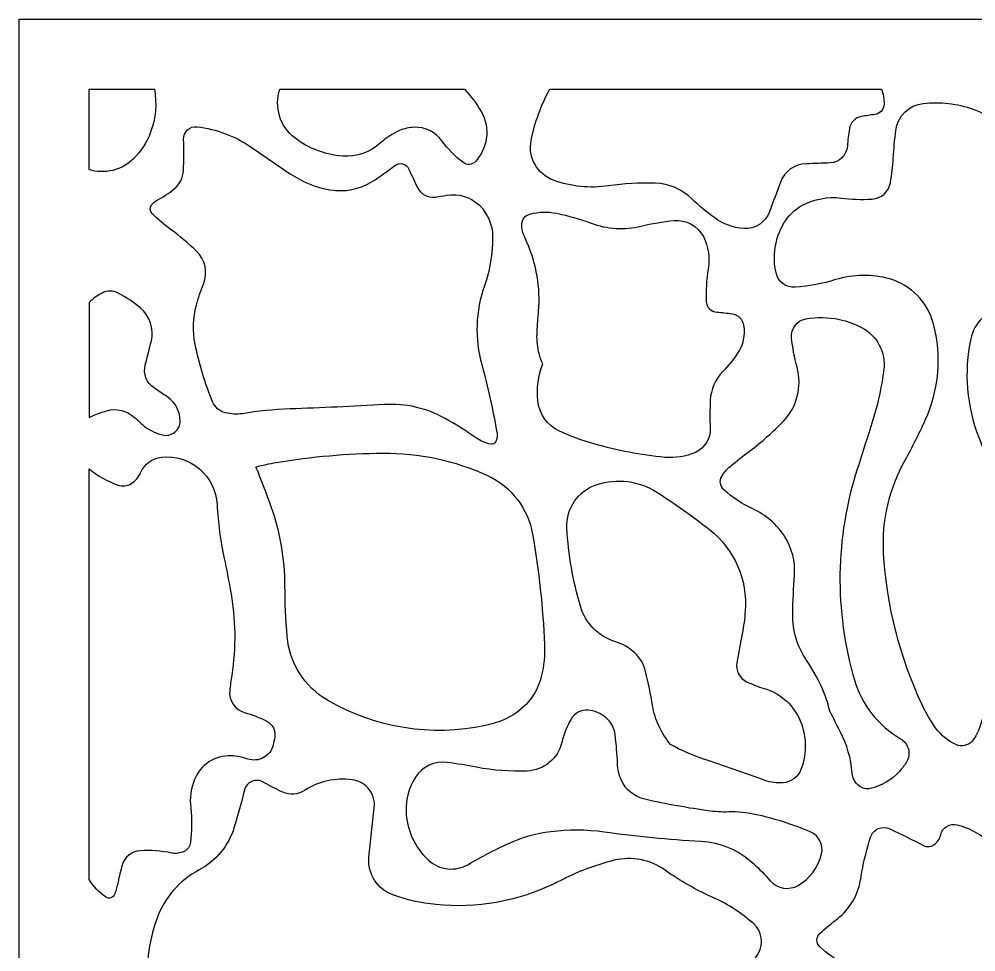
# Model space of a CAD drawing. Header units: centimetres. Extents: x -13.3 to -1.5, y -3.6 to 2.5.
# Drawn here: x -13.328 to -10.194, y -0.581 to 2.475 of the extents above; entities that cross this region are included whole.
import ezdxf

# ---------------------------------------------------------------- set-up
doc = ezdxf.new("R2010")
doc.units = ezdxf.units.CM
doc.header["$MEASUREMENT"] = 0
doc.layers.add('layer 1', color=7, linetype='Continuous')

msp = doc.modelspace()

# ---------------------------------------------------------------- linework, layer by layer
at = {"layer": 'layer 1', "color": 250, "lineweight": 30}
for points, knots in [([(-1.49953, -3.63616), (-1.49953, -3.63616), (-1.49953, 2.47513), (-1.49953, 2.47513), (-1.49953, 2.47513), (-1.49953, 2.47513), (-13.32779, 2.47513), (-13.32779, 2.47513), (-13.32779, 2.47513), (-13.32779, 2.47513), (-13.32779, -3.63616), (-13.32779, -3.63616), (-13.32779, -3.63616), (-13.32779, -3.63616), (-1.49953, -3.63616), (-1.49953, -3.63616)], [0, 0, 0, 0, 0.2, 0.2, 0.2, 0.2, 0.4, 0.4, 0.4, 0.4, 0.6, 0.6, 0.6, 0.6, 1, 1, 1, 1]), ([(-13.09865, 1.98229), (-13.0475, 1.96608), (-12.99162, 1.97962), (-12.95361, 2.01751), (-12.95361, 2.01751), (-12.92888, 2.04215), (-12.90966, 2.07173), (-12.89719, 2.10433), (-12.89719, 2.10433), (-12.88032, 2.14957), (-12.87606, 2.19852), (-12.88486, 2.24599), (-12.88486, 2.24599), (-12.88486, 2.24599), (-13.09865, 2.24599), (-13.09865, 2.24599), (-13.09865, 2.24599), (-13.09865, 2.24599), (-13.09865, 1.98229), (-13.09865, 1.98229)], [0, 0, 0, 0, 0.1666667, 0.1666667, 0.1666667, 0.1666667, 0.3333333, 0.3333333, 0.3333333, 0.3333333, 0.5, 0.5, 0.5, 0.5, 0.6666667, 0.6666667, 0.6666667, 0.6666667, 1, 1, 1, 1]), ([(-12.47323, 2.24599), (-12.4931, 2.18769), (-12.47361, 2.12327), (-12.42468, 2.08584), (-12.42468, 2.08584), (-12.37943, 2.05121), (-12.32506, 2.03058), (-12.26823, 2.02648), (-12.26823, 2.02648), (-12.22253, 2.02319), (-12.17751, 2.03875), (-12.14364, 2.0696), (-12.14364, 2.0696), (-12.12536, 2.08622), (-12.10454, 2.09982), (-12.08197, 2.10987), (-12.08197, 2.10987), (-12.06667, 2.11667), (-12.05018, 2.12046), (-12.03344, 2.121), (-12.03344, 2.121), (-11.99793, 2.12216), (-11.96412, 2.10567), (-11.94316, 2.07698), (-11.94316, 2.07698), (-11.92331, 2.0498), (-11.89969, 2.0256), (-11.87301, 2.00509), (-11.87301, 2.00509), (-11.86082, 1.99573), (-11.8435, 1.99728), (-11.83319, 2.00868), (-11.83319, 2.00868), (-11.81425, 2.02961), (-11.8018, 2.05557), (-11.79734, 2.08344), (-11.79734, 2.08344), (-11.79241, 2.11432), (-11.79847, 2.14593), (-11.81446, 2.1728), (-11.81446, 2.1728), (-11.83, 2.19893), (-11.84811, 2.22345), (-11.8685, 2.24599), (-11.8685, 2.24599), (-11.8685, 2.24599), (-12.47323, 2.24599), (-12.47323, 2.24599)], [0, 0, 0, 0, 0.0769231, 0.0769231, 0.0769231, 0.0769231, 0.1538462, 0.1538462, 0.1538462, 0.1538462, 0.2307692, 0.2307692, 0.2307692, 0.2307692, 0.3076923, 0.3076923, 0.3076923, 0.3076923, 0.3846154, 0.3846154, 0.3846154, 0.3846154, 0.4615385, 0.4615385, 0.4615385, 0.4615385, 0.5384615, 0.5384615, 0.5384615, 0.5384615, 0.6153846, 0.6153846, 0.6153846, 0.6153846, 0.6923077, 0.6923077, 0.6923077, 0.6923077, 0.7692308, 0.7692308, 0.7692308, 0.7692308, 0.8461538, 0.8461538, 0.8461538, 0.8461538, 1, 1, 1, 1]), ([(-11.58918, 2.24599), (-11.61831, 2.19325), (-11.63899, 2.1363), (-11.65049, 2.07716), (-11.65049, 2.07716), (-11.66128, 2.02157), (-11.63008, 1.96646), (-11.57683, 1.94721), (-11.57683, 1.94721), (-11.51949, 1.92645), (-11.45792, 1.92016), (-11.39756, 1.92891), (-11.39756, 1.92891), (-11.34669, 1.93628), (-11.29527, 1.93917), (-11.24389, 1.93755), (-11.24389, 1.93755), (-11.19893, 1.93615), (-11.15609, 1.91793), (-11.12386, 1.88654), (-11.12386, 1.88654), (-11.10052, 1.86381), (-11.07554, 1.84282), (-11.04912, 1.82376), (-11.04912, 1.82376), (-11.02129, 1.80369), (-10.98844, 1.79179), (-10.95422, 1.78939), (-10.95422, 1.78939), (-10.91691, 1.7868), (-10.88238, 1.80909), (-10.86946, 1.84419), (-10.86946, 1.84419), (-10.85751, 1.87662), (-10.84551, 1.90903), (-10.83345, 1.94143), (-10.83345, 1.94143), (-10.82035, 1.97666), (-10.78703, 2.00035), (-10.74946, 2.00119), (-10.74946, 2.00119), (-10.72324, 2.00177), (-10.69704, 2.00274), (-10.67085, 2.00412), (-10.67085, 2.00412), (-10.64093, 2.0057), (-10.61684, 2.02919), (-10.61458, 2.05907), (-10.61458, 2.05907), (-10.61314, 2.07801), (-10.61096, 2.09689), (-10.60807, 2.11566), (-10.60807, 2.11566), (-10.60487, 2.13638), (-10.58869, 2.15272), (-10.568, 2.15615), (-10.568, 2.15615), (-10.55337, 2.15856), (-10.53872, 2.16082), (-10.52403, 2.16291), (-10.52403, 2.16291), (-10.50739, 2.16528), (-10.49487, 2.17927), (-10.49439, 2.19609), (-10.49439, 2.19609), (-10.4939, 2.21312), (-10.49678, 2.23008), (-10.50286, 2.24599), (-10.50286, 2.24599), (-10.50286, 2.24599), (-11.58918, 2.24599), (-11.58918, 2.24599)], [0, 0, 0, 0, 0.0526316, 0.0526316, 0.0526316, 0.0526316, 0.1052632, 0.1052632, 0.1052632, 0.1052632, 0.1578947, 0.1578947, 0.1578947, 0.1578947, 0.2105263, 0.2105263, 0.2105263, 0.2105263, 0.2631579, 0.2631579, 0.2631579, 0.2631579, 0.3157895, 0.3157895, 0.3157895, 0.3157895, 0.3684211, 0.3684211, 0.3684211, 0.3684211, 0.4210526, 0.4210526, 0.4210526, 0.4210526, 0.4736842, 0.4736842, 0.4736842, 0.4736842, 0.5263158, 0.5263158, 0.5263158, 0.5263158, 0.5789474, 0.5789474, 0.5789474, 0.5789474, 0.6315789, 0.6315789, 0.6315789, 0.6315789, 0.6842105, 0.6842105, 0.6842105, 0.6842105, 0.7368421, 0.7368421, 0.7368421, 0.7368421, 0.7894737, 0.7894737, 0.7894737, 0.7894737, 0.8421053, 0.8421053, 0.8421053, 0.8421053, 0.8947368, 0.8947368, 0.8947368, 0.8947368, 1, 1, 1, 1]), ([(-10.32372, 0.15041), (-10.30655, 0.12812), (-10.28428, 0.11027), (-10.25878, 0.09837), (-10.25878, 0.09837), (-10.24066, 0.08992), (-10.21915, 0.09458), (-10.20618, 0.10981), (-10.20618, 0.10981), (-10.19369, 0.12445), (-10.18447, 0.14157), (-10.17909, 0.16006), (-10.17909, 0.16006), (-10.15461, 0.24419), (-10.13057, 0.32845), (-10.10697, 0.41285), (-10.10697, 0.41285), (-10.08963, 0.47486), (-10.07562, 0.53774), (-10.06501, 0.60125), (-10.06501, 0.60125), (-10.0485, 0.70008), (-10.06025, 0.80151), (-10.09892, 0.89394), (-10.09892, 0.89394), (-10.12815, 0.96382), (-10.15653, 1.03404), (-10.18406, 1.1046), (-10.18406, 1.1046), (-10.22412, 1.20727), (-10.23326, 1.31947), (-10.2104, 1.42728), (-10.2104, 1.42728), (-10.19917, 1.48028), (-10.15758, 1.52163), (-10.10452, 1.53262), (-10.10452, 1.53262), (-10.07321, 1.5391), (-10.04165, 1.54428), (-10.00991, 1.54813), (-10.00991, 1.54813), (-9.97668, 1.55216), (-9.94407, 1.56022), (-9.91279, 1.57214), (-9.91279, 1.57214), (-9.88088, 1.58431), (-9.84596, 1.58624), (-9.81291, 1.57769), (-9.81291, 1.57769), (-9.79651, 1.57345), (-9.77974, 1.57081), (-9.76284, 1.56982), (-9.76284, 1.56982), (-9.74442, 1.56875), (-9.72718, 1.57886), (-9.71914, 1.59547), (-9.71914, 1.59547), (-9.70718, 1.62016), (-9.69908, 1.64652), (-9.69511, 1.67365), (-9.69511, 1.67365), (-9.6874, 1.72658), (-9.69161, 1.78055), (-9.70743, 1.83164), (-9.70743, 1.83164), (-9.72087, 1.87495), (-9.76373, 1.90207), (-9.80862, 1.89557), (-9.80862, 1.89557), (-9.83325, 1.89201), (-9.85789, 1.88849), (-9.88253, 1.885), (-9.88253, 1.885), (-9.91809, 1.88), (-9.95411, 1.87916), (-9.98985, 1.88253), (-9.98985, 1.88253), (-10.0217, 1.88551), (-10.04751, 1.90972), (-10.05259, 1.9413), (-10.05259, 1.9413), (-10.05682, 1.96763), (-10.0593, 1.99422), (-10.06003, 2.02087), (-10.06003, 2.02087), (-10.06127, 2.06599), (-10.08298, 2.10807), (-10.11906, 2.13519), (-10.11906, 2.13519), (-10.14449, 2.15431), (-10.17268, 2.16945), (-10.20267, 2.18008), (-10.20267, 2.18008), (-10.25493, 2.19865), (-10.31068, 2.2052), (-10.36582, 2.19927), (-10.36582, 2.19927), (-10.41277, 2.1942), (-10.45005, 2.15756), (-10.45583, 2.11069), (-10.45583, 2.11069), (-10.45959, 2.08042), (-10.46233, 2.05004), (-10.46408, 2.01959), (-10.46408, 2.01959), (-10.46562, 1.99267), (-10.46875, 1.96585), (-10.47343, 1.9393), (-10.47343, 1.9393), (-10.47866, 1.90957), (-10.50369, 1.88733), (-10.53382, 1.88556), (-10.53382, 1.88556), (-10.56771, 1.88359), (-10.60172, 1.88471), (-10.6354, 1.88889), (-10.6354, 1.88889), (-10.67895, 1.8943), (-10.72307, 1.88604), (-10.76171, 1.86524), (-10.76171, 1.86524), (-10.78748, 1.85138), (-10.80885, 1.83061), (-10.82345, 1.80525), (-10.82345, 1.80525), (-10.85163, 1.7563), (-10.86044, 1.6986), (-10.84814, 1.64347), (-10.84814, 1.64347), (-10.84164, 1.61443), (-10.81491, 1.5945), (-10.78523, 1.59664), (-10.78523, 1.59664), (-10.74031, 1.59984), (-10.69594, 1.60825), (-10.65297, 1.62171), (-10.65297, 1.62171), (-10.59539, 1.63974), (-10.53376, 1.64048), (-10.47576, 1.62387), (-10.47576, 1.62387), (-10.40546, 1.60374), (-10.35095, 1.54797), (-10.33237, 1.47725), (-10.33237, 1.47725), (-10.30474, 1.37199), (-10.31429, 1.26035), (-10.35937, 1.1613), (-10.35937, 1.1613), (-10.37968, 1.11668), (-10.40182, 1.0729), (-10.42572, 1.03008), (-10.42572, 1.03008), (-10.47743, 0.93742), (-10.50172, 0.83201), (-10.49573, 0.72606), (-10.49573, 0.72606), (-10.48594, 0.55297), (-10.44278, 0.38348), (-10.36856, 0.22681), (-10.36856, 0.22681), (-10.35589, 0.20007), (-10.34089, 0.1745), (-10.32372, 0.15041)], [0, 0, 0, 0, 0.0238095, 0.0238095, 0.0238095, 0.0238095, 0.047619, 0.047619, 0.047619, 0.047619, 0.0714286, 0.0714286, 0.0714286, 0.0714286, 0.0952381, 0.0952381, 0.0952381, 0.0952381, 0.1190476, 0.1190476, 0.1190476, 0.1190476, 0.1428571, 0.1428571, 0.1428571, 0.1428571, 0.1666667, 0.1666667, 0.1666667, 0.1666667, 0.1904762, 0.1904762, 0.1904762, 0.1904762, 0.2142857, 0.2142857, 0.2142857, 0.2142857, 0.2380952, 0.2380952, 0.2380952, 0.2380952, 0.2619048, 0.2619048, 0.2619048, 0.2619048, 0.2857143, 0.2857143, 0.2857143, 0.2857143, 0.3095238, 0.3095238, 0.3095238, 0.3095238, 0.3333333, 0.3333333, 0.3333333, 0.3333333, 0.3571429, 0.3571429, 0.3571429, 0.3571429, 0.3809524, 0.3809524, 0.3809524, 0.3809524, 0.4047619, 0.4047619, 0.4047619, 0.4047619, 0.4285714, 0.4285714, 0.4285714, 0.4285714, 0.452381, 0.452381, 0.452381, 0.452381, 0.4761905, 0.4761905, 0.4761905, 0.4761905, 0.5, 0.5, 0.5, 0.5, 0.5238095, 0.5238095, 0.5238095, 0.5238095, 0.547619, 0.547619, 0.547619, 0.547619, 0.5714286, 0.5714286, 0.5714286, 0.5714286, 0.5952381, 0.5952381, 0.5952381, 0.5952381, 0.6190476, 0.6190476, 0.6190476, 0.6190476, 0.6428571, 0.6428571, 0.6428571, 0.6428571, 0.6666667, 0.6666667, 0.6666667, 0.6666667, 0.6904762, 0.6904762, 0.6904762, 0.6904762, 0.7142857, 0.7142857, 0.7142857, 0.7142857, 0.7380952, 0.7380952, 0.7380952, 0.7380952, 0.7619048, 0.7619048, 0.7619048, 0.7619048, 0.7857143, 0.7857143, 0.7857143, 0.7857143, 0.8095238, 0.8095238, 0.8095238, 0.8095238, 0.8333333, 0.8333333, 0.8333333, 0.8333333, 0.8571429, 0.8571429, 0.8571429, 0.8571429, 0.8809524, 0.8809524, 0.8809524, 0.8809524, 0.9047619, 0.9047619, 0.9047619, 0.9047619, 0.9285714, 0.9285714, 0.9285714, 0.9285714, 0.952381, 0.952381, 0.952381, 0.952381, 1, 1, 1, 1]), ([(-12.59687, 1.18253), (-12.54538, 1.19108), (-12.49338, 1.19626), (-12.44121, 1.19804), (-12.44121, 1.19804), (-12.33765, 1.20158), (-12.23414, 1.20641), (-12.1307, 1.2125), (-12.1307, 1.2125), (-12.06229, 1.21654), (-11.9941, 1.20102), (-11.93416, 1.16779), (-11.93416, 1.16779), (-11.89824, 1.14792), (-11.8634, 1.12614), (-11.82981, 1.10255), (-11.82981, 1.10255), (-11.81577, 1.09268), (-11.79978, 1.08595), (-11.78292, 1.08278), (-11.78292, 1.08278), (-11.77606, 1.0815), (-11.7692, 1.08494), (-11.76613, 1.0912), (-11.76613, 1.0912), (-11.76204, 1.09957), (-11.76068, 1.109), (-11.76224, 1.11819), (-11.76224, 1.11819), (-11.77513, 1.19402), (-11.79183, 1.26915), (-11.81228, 1.3433), (-11.81228, 1.3433), (-11.83571, 1.42825), (-11.83266, 1.51837), (-11.80357, 1.60155), (-11.80357, 1.60155), (-11.78548, 1.65327), (-11.77638, 1.70769), (-11.77663, 1.76249), (-11.77663, 1.76249), (-11.77681, 1.80116), (-11.79247, 1.83813), (-11.82015, 1.86516), (-11.82015, 1.86516), (-11.8483, 1.89265), (-11.88792, 1.90492), (-11.92668, 1.89813), (-11.92668, 1.89813), (-11.93942, 1.8959), (-11.95221, 1.89394), (-11.96504, 1.89225), (-11.96504, 1.89225), (-11.98918, 1.88906), (-12.01265, 1.90178), (-12.02319, 1.92373), (-12.02319, 1.92373), (-12.03273, 1.9436), (-12.04198, 1.9636), (-12.05096, 1.98373), (-12.05096, 1.98373), (-12.05481, 1.99235), (-12.06244, 1.99868), (-12.07162, 2.00088), (-12.07162, 2.00088), (-12.08079, 2.00308), (-12.09041, 2.00093), (-12.09775, 1.995), (-12.09775, 1.995), (-12.1211, 1.97616), (-12.1456, 1.9588), (-12.1711, 1.94299), (-12.1711, 1.94299), (-12.21235, 1.9174), (-12.26159, 1.90785), (-12.30941, 1.91615), (-12.30941, 1.91615), (-12.35619, 1.92428), (-12.40074, 1.94221), (-12.44012, 1.96873), (-12.44012, 1.96873), (-12.48274, 1.99744), (-12.52519, 2.02638), (-12.56748, 2.05557), (-12.56748, 2.05557), (-12.62037, 2.09207), (-12.68137, 2.11502), (-12.7452, 2.12242), (-12.7452, 2.12242), (-12.75666, 2.12374), (-12.76811, 2.11996), (-12.77654, 2.11209), (-12.77654, 2.11209), (-12.78496, 2.10422), (-12.78951, 2.09312), (-12.78897, 2.0816), (-12.78897, 2.0816), (-12.78739, 2.04731), (-12.78764, 2.01294), (-12.78971, 1.97868), (-12.78971, 1.97868), (-12.7911, 1.9555), (-12.80201, 1.9339), (-12.81983, 1.91901), (-12.81983, 1.91901), (-12.83699, 1.90468), (-12.85571, 1.89233), (-12.87564, 1.88221), (-12.87564, 1.88221), (-12.88297, 1.87848), (-12.8893, 1.87305), (-12.8941, 1.86638), (-12.8941, 1.86638), (-12.90039, 1.85761), (-12.8994, 1.84559), (-12.89174, 1.838), (-12.89174, 1.838), (-12.87296, 1.81933), (-12.85281, 1.80209), (-12.83145, 1.78643), (-12.83145, 1.78643), (-12.8017, 1.76463), (-12.77346, 1.74084), (-12.74691, 1.71523), (-12.74691, 1.71523), (-12.71792, 1.68727), (-12.70885, 1.64445), (-12.72397, 1.60711), (-12.72397, 1.60711), (-12.73304, 1.58473), (-12.74076, 1.56183), (-12.74708, 1.53852), (-12.74708, 1.53852), (-12.75847, 1.49673), (-12.7599, 1.45286), (-12.75126, 1.41041), (-12.75126, 1.41041), (-12.73813, 1.34591), (-12.71903, 1.28277), (-12.69422, 1.2218), (-12.69422, 1.2218), (-12.68684, 1.20368), (-12.67126, 1.19018), (-12.65228, 1.18548), (-12.65228, 1.18548), (-12.63416, 1.18099), (-12.61536, 1.17999), (-12.59687, 1.18253)], [0, 0, 0, 0, 0.0263158, 0.0263158, 0.0263158, 0.0263158, 0.0526316, 0.0526316, 0.0526316, 0.0526316, 0.0789474, 0.0789474, 0.0789474, 0.0789474, 0.1052632, 0.1052632, 0.1052632, 0.1052632, 0.1315789, 0.1315789, 0.1315789, 0.1315789, 0.1578947, 0.1578947, 0.1578947, 0.1578947, 0.1842105, 0.1842105, 0.1842105, 0.1842105, 0.2105263, 0.2105263, 0.2105263, 0.2105263, 0.2368421, 0.2368421, 0.2368421, 0.2368421, 0.2631579, 0.2631579, 0.2631579, 0.2631579, 0.2894737, 0.2894737, 0.2894737, 0.2894737, 0.3157895, 0.3157895, 0.3157895, 0.3157895, 0.3421053, 0.3421053, 0.3421053, 0.3421053, 0.3684211, 0.3684211, 0.3684211, 0.3684211, 0.3947368, 0.3947368, 0.3947368, 0.3947368, 0.4210526, 0.4210526, 0.4210526, 0.4210526, 0.4473684, 0.4473684, 0.4473684, 0.4473684, 0.4736842, 0.4736842, 0.4736842, 0.4736842, 0.5, 0.5, 0.5, 0.5, 0.5263158, 0.5263158, 0.5263158, 0.5263158, 0.5526316, 0.5526316, 0.5526316, 0.5526316, 0.5789474, 0.5789474, 0.5789474, 0.5789474, 0.6052632, 0.6052632, 0.6052632, 0.6052632, 0.6315789, 0.6315789, 0.6315789, 0.6315789, 0.6578947, 0.6578947, 0.6578947, 0.6578947, 0.6842105, 0.6842105, 0.6842105, 0.6842105, 0.7105263, 0.7105263, 0.7105263, 0.7105263, 0.7368421, 0.7368421, 0.7368421, 0.7368421, 0.7631579, 0.7631579, 0.7631579, 0.7631579, 0.7894737, 0.7894737, 0.7894737, 0.7894737, 0.8157895, 0.8157895, 0.8157895, 0.8157895, 0.8421053, 0.8421053, 0.8421053, 0.8421053, 0.8684211, 0.8684211, 0.8684211, 0.8684211, 0.8947368, 0.8947368, 0.8947368, 0.8947368, 0.9210526, 0.9210526, 0.9210526, 0.9210526, 0.9473684, 0.9473684, 0.9473684, 0.9473684, 1, 1, 1, 1]), ([(-11.61179, 1.34549), (-11.62729, 1.30727), (-11.63312, 1.26584), (-11.62876, 1.22483), (-11.62876, 1.22483), (-11.62416, 1.18163), (-11.59729, 1.14401), (-11.55789, 1.1257), (-11.55789, 1.1257), (-11.52126, 1.10866), (-11.48334, 1.09455), (-11.44449, 1.08347), (-11.44449, 1.08347), (-11.36855, 1.06182), (-11.29082, 1.04712), (-11.21222, 1.03958), (-11.21222, 1.03958), (-11.17812, 1.0363), (-11.14378, 1.04192), (-11.11251, 1.05589), (-11.11251, 1.05589), (-11.08172, 1.06966), (-11.06243, 1.10078), (-11.06385, 1.13448), (-11.06385, 1.13448), (-11.06513, 1.16528), (-11.06504, 1.19613), (-11.06357, 1.22692), (-11.06357, 1.22692), (-11.06191, 1.26161), (-11.04761, 1.29451), (-11.0234, 1.31939), (-11.0234, 1.31939), (-11.00508, 1.33822), (-10.98853, 1.35867), (-10.97395, 1.38053), (-10.97395, 1.38053), (-10.95598, 1.40746), (-10.94894, 1.4402), (-10.95427, 1.47214), (-10.95427, 1.47214), (-10.95752, 1.49153), (-10.97272, 1.50668), (-10.99213, 1.50983), (-10.99213, 1.50983), (-11.00849, 1.51249), (-11.02499, 1.51419), (-11.04155, 1.51493), (-11.04155, 1.51493), (-11.06055, 1.51577), (-11.07581, 1.53096), (-11.07678, 1.54997), (-11.07678, 1.54997), (-11.07857, 1.58571), (-11.0764, 1.62156), (-11.0703, 1.65683), (-11.0703, 1.65683), (-11.06406, 1.69292), (-11.06969, 1.73005), (-11.08636, 1.76267), (-11.08636, 1.76267), (-11.10456, 1.79827), (-11.14259, 1.81915), (-11.18239, 1.81534), (-11.18239, 1.81534), (-11.21878, 1.81186), (-11.25486, 1.80579), (-11.29039, 1.79716), (-11.29039, 1.79716), (-11.34472, 1.78397), (-11.40179, 1.78731), (-11.45422, 1.80675), (-11.45422, 1.80675), (-11.491, 1.82039), (-11.52877, 1.83121), (-11.5672, 1.83911), (-11.5672, 1.83911), (-11.59628, 1.84509), (-11.62634, 1.84414), (-11.65498, 1.83635), (-11.65498, 1.83635), (-11.67005, 1.83224), (-11.68061, 1.81871), (-11.6809, 1.80309), (-11.6809, 1.80309), (-11.68113, 1.79077), (-11.67881, 1.77853), (-11.67406, 1.76716), (-11.67406, 1.76716), (-11.67082, 1.75938), (-11.6675, 1.75164), (-11.66409, 1.74393), (-11.66409, 1.74393), (-11.63273, 1.67299), (-11.61968, 1.59528), (-11.62613, 1.51799), (-11.62613, 1.51799), (-11.62797, 1.49592), (-11.62955, 1.47382), (-11.63089, 1.45171), (-11.63089, 1.45171), (-11.63223, 1.42949), (-11.63057, 1.4072), (-11.62596, 1.38543), (-11.62596, 1.38543), (-11.6228, 1.37161), (-11.61805, 1.35821), (-11.61179, 1.34549)], [0, 0, 0, 0, 0.0357143, 0.0357143, 0.0357143, 0.0357143, 0.0714286, 0.0714286, 0.0714286, 0.0714286, 0.1071429, 0.1071429, 0.1071429, 0.1071429, 0.1428571, 0.1428571, 0.1428571, 0.1428571, 0.1785714, 0.1785714, 0.1785714, 0.1785714, 0.2142857, 0.2142857, 0.2142857, 0.2142857, 0.25, 0.25, 0.25, 0.25, 0.2857143, 0.2857143, 0.2857143, 0.2857143, 0.3214286, 0.3214286, 0.3214286, 0.3214286, 0.3571429, 0.3571429, 0.3571429, 0.3571429, 0.3928571, 0.3928571, 0.3928571, 0.3928571, 0.4285714, 0.4285714, 0.4285714, 0.4285714, 0.4642857, 0.4642857, 0.4642857, 0.4642857, 0.5, 0.5, 0.5, 0.5, 0.5357143, 0.5357143, 0.5357143, 0.5357143, 0.5714286, 0.5714286, 0.5714286, 0.5714286, 0.6071429, 0.6071429, 0.6071429, 0.6071429, 0.6428571, 0.6428571, 0.6428571, 0.6428571, 0.6785714, 0.6785714, 0.6785714, 0.6785714, 0.7142857, 0.7142857, 0.7142857, 0.7142857, 0.75, 0.75, 0.75, 0.75, 0.7857143, 0.7857143, 0.7857143, 0.7857143, 0.8214286, 0.8214286, 0.8214286, 0.8214286, 0.8571429, 0.8571429, 0.8571429, 0.8571429, 0.8928571, 0.8928571, 0.8928571, 0.8928571, 0.9285714, 0.9285714, 0.9285714, 0.9285714, 1, 1, 1, 1]), ([(-13.09865, 1.16996), (-13.09865, 1.16996), (-13.09865, 1.54635), (-13.09865, 1.54635), (-13.09865, 1.54635), (-13.08631, 1.55906), (-13.07198, 1.56968), (-13.05622, 1.57778), (-13.05622, 1.57778), (-13.03964, 1.58632), (-13.01993, 1.58622), (-13.00341, 1.57754), (-13.00341, 1.57754), (-12.97745, 1.5639), (-12.95302, 1.5475), (-12.93055, 1.52863), (-12.93055, 1.52863), (-12.89927, 1.50239), (-12.88541, 1.46073), (-12.8947, 1.42097), (-12.8947, 1.42097), (-12.90083, 1.39472), (-12.90742, 1.36858), (-12.91446, 1.34256), (-12.91446, 1.34256), (-12.92223, 1.31381), (-12.91073, 1.28334), (-12.88587, 1.26693), (-12.88587, 1.26693), (-12.87083, 1.257), (-12.85589, 1.24692), (-12.84106, 1.23668), (-12.84106, 1.23668), (-12.81541, 1.21898), (-12.80012, 1.18976), (-12.80018, 1.15859), (-12.80018, 1.15859), (-12.8002, 1.14417), (-12.80682, 1.13055), (-12.81816, 1.12163), (-12.81816, 1.12163), (-12.82949, 1.11271), (-12.84438, 1.1095), (-12.8584, 1.11287), (-12.8584, 1.11287), (-12.88273, 1.11876), (-12.90529, 1.13045), (-12.92412, 1.14694), (-12.92412, 1.14694), (-12.93292, 1.15466), (-12.94161, 1.1625), (-12.95018, 1.17048), (-12.95018, 1.17048), (-12.97441, 1.19301), (-13.00859, 1.20131), (-13.04045, 1.19236), (-13.04045, 1.19236), (-13.06051, 1.18673), (-13.07999, 1.17923), (-13.09865, 1.16996)], [0, 0, 0, 0, 0.0625, 0.0625, 0.0625, 0.0625, 0.125, 0.125, 0.125, 0.125, 0.1875, 0.1875, 0.1875, 0.1875, 0.25, 0.25, 0.25, 0.25, 0.3125, 0.3125, 0.3125, 0.3125, 0.375, 0.375, 0.375, 0.375, 0.4375, 0.4375, 0.4375, 0.4375, 0.5, 0.5, 0.5, 0.5, 0.5625, 0.5625, 0.5625, 0.5625, 0.625, 0.625, 0.625, 0.625, 0.6875, 0.6875, 0.6875, 0.6875, 0.75, 0.75, 0.75, 0.75, 0.8125, 0.8125, 0.8125, 0.8125, 0.875, 0.875, 0.875, 0.875, 1, 1, 1, 1]), ([(-10.67195, 0.20812), (-10.66086, 0.18585), (-10.64953, 0.1637), (-10.63798, 0.14167), (-10.63798, 0.14167), (-10.61572, 0.09921), (-10.60238, 0.05263), (-10.59879, 0.00482), (-10.59879, 0.00482), (-10.59751, -0.01216), (-10.58887, -0.02772), (-10.57512, -0.03778), (-10.57512, -0.03778), (-10.56489, -0.04528), (-10.55193, -0.04802), (-10.53954, -0.04528), (-10.53954, -0.04528), (-10.50276, -0.03713), (-10.46944, -0.01771), (-10.44425, 0.0103), (-10.44425, 0.0103), (-10.43575, 0.01975), (-10.42808, 0.02991), (-10.42132, 0.04068), (-10.42132, 0.04068), (-10.41337, 0.05336), (-10.41091, 0.06872), (-10.4145, 0.08325), (-10.4145, 0.08325), (-10.41809, 0.09778), (-10.42736, 0.11019), (-10.44031, 0.1177), (-10.44031, 0.1177), (-10.51356, 0.16028), (-10.56771, 0.22941), (-10.59153, 0.31072), (-10.59153, 0.31072), (-10.65768, 0.53651), (-10.65435, 0.77711), (-10.58205, 1.00101), (-10.58205, 1.00101), (-10.56356, 1.05825), (-10.54554, 1.11566), (-10.528, 1.1732), (-10.528, 1.1732), (-10.51275, 1.22319), (-10.50181, 1.27439), (-10.4953, 1.32625), (-10.4953, 1.32625), (-10.48818, 1.38311), (-10.51704, 1.43838), (-10.56783, 1.46493), (-10.56783, 1.46493), (-10.59077, 1.47694), (-10.61522, 1.48581), (-10.64052, 1.49131), (-10.64052, 1.49131), (-10.67689, 1.49918), (-10.71445, 1.49973), (-10.75104, 1.49291), (-10.75104, 1.49291), (-10.77997, 1.4875), (-10.80002, 1.461), (-10.79729, 1.43169), (-10.79729, 1.43169), (-10.79424, 1.39881), (-10.78829, 1.36628), (-10.77951, 1.33445), (-10.77951, 1.33445), (-10.76227, 1.272), (-10.77919, 1.20504), (-10.82396, 1.15822), (-10.82396, 1.15822), (-10.85782, 1.12283), (-10.89453, 1.09027), (-10.93369, 1.06087), (-10.93369, 1.06087), (-10.95563, 1.04443), (-10.97715, 1.02747), (-10.99826, 1.00998), (-10.99826, 1.00998), (-11.00939, 1.00076), (-11.0188, 0.98966), (-11.02607, 0.97717), (-11.02607, 0.97717), (-11.03415, 0.96325), (-11.0316, 0.94562), (-11.01988, 0.93459), (-11.01988, 0.93459), (-10.99186, 0.9082), (-10.95967, 0.88664), (-10.92461, 0.87076), (-10.92461, 0.87076), (-10.88128, 0.85115), (-10.84465, 0.81922), (-10.81929, 0.77899), (-10.81929, 0.77899), (-10.79587, 0.74184), (-10.78486, 0.69819), (-10.78784, 0.65437), (-10.78784, 0.65437), (-10.79076, 0.61162), (-10.79264, 0.56882), (-10.79349, 0.52598), (-10.79349, 0.52598), (-10.79454, 0.4723), (-10.77886, 0.41965), (-10.74858, 0.37533), (-10.74858, 0.37533), (-10.72538, 0.34136), (-10.70584, 0.30503), (-10.69029, 0.26695), (-10.69029, 0.26695), (-10.68281, 0.24793), (-10.67676, 0.22837), (-10.67218, 0.20845), (-10.67218, 0.20845), (-10.67218, 0.20845), (-10.67195, 0.20812), (-10.67195, 0.20812)], [0, 0, 0, 0, 0.0322581, 0.0322581, 0.0322581, 0.0322581, 0.0645161, 0.0645161, 0.0645161, 0.0645161, 0.0967742, 0.0967742, 0.0967742, 0.0967742, 0.1290323, 0.1290323, 0.1290323, 0.1290323, 0.1612903, 0.1612903, 0.1612903, 0.1612903, 0.1935484, 0.1935484, 0.1935484, 0.1935484, 0.2258065, 0.2258065, 0.2258065, 0.2258065, 0.2580645, 0.2580645, 0.2580645, 0.2580645, 0.2903226, 0.2903226, 0.2903226, 0.2903226, 0.3225806, 0.3225806, 0.3225806, 0.3225806, 0.3548387, 0.3548387, 0.3548387, 0.3548387, 0.3870968, 0.3870968, 0.3870968, 0.3870968, 0.4193548, 0.4193548, 0.4193548, 0.4193548, 0.4516129, 0.4516129, 0.4516129, 0.4516129, 0.483871, 0.483871, 0.483871, 0.483871, 0.516129, 0.516129, 0.516129, 0.516129, 0.5483871, 0.5483871, 0.5483871, 0.5483871, 0.5806452, 0.5806452, 0.5806452, 0.5806452, 0.6129032, 0.6129032, 0.6129032, 0.6129032, 0.6451613, 0.6451613, 0.6451613, 0.6451613, 0.6774194, 0.6774194, 0.6774194, 0.6774194, 0.7096774, 0.7096774, 0.7096774, 0.7096774, 0.7419355, 0.7419355, 0.7419355, 0.7419355, 0.7741935, 0.7741935, 0.7741935, 0.7741935, 0.8064516, 0.8064516, 0.8064516, 0.8064516, 0.8387097, 0.8387097, 0.8387097, 0.8387097, 0.8709677, 0.8709677, 0.8709677, 0.8709677, 0.9032258, 0.9032258, 0.9032258, 0.9032258, 0.9354839, 0.9354839, 0.9354839, 0.9354839, 1, 1, 1, 1]), ([(-13.09865, -0.34386), (-13.08453, -0.36601), (-13.06634, -0.38527), (-13.04503, -0.40064), (-13.04503, -0.40064), (-13.03987, -0.40434), (-13.03326, -0.40538), (-13.02722, -0.40342), (-13.02722, -0.40342), (-13.02118, -0.40147), (-13.01644, -0.3968), (-13.01444, -0.39078), (-13.01444, -0.39078), (-13.01018, -0.37803), (-13.00664, -0.36504), (-13.00384, -0.35188), (-13.00384, -0.35188), (-12.99986, -0.33319), (-12.99529, -0.31462), (-12.99013, -0.29622), (-12.99013, -0.29622), (-12.98273, -0.26984), (-12.9594, -0.25103), (-12.93205, -0.24936), (-12.93205, -0.24936), (-12.89716, -0.24724), (-12.86214, -0.24969), (-12.82788, -0.25664), (-12.82788, -0.25664), (-12.81412, -0.25943), (-12.79983, -0.2576), (-12.78722, -0.2514), (-12.78722, -0.2514), (-12.77592, -0.24583), (-12.76818, -0.23498), (-12.76659, -0.22248), (-12.76659, -0.22248), (-12.76178, -0.18475), (-12.76151, -0.14658), (-12.76579, -0.10878), (-12.76579, -0.10878), (-12.76927, -0.07806), (-12.76533, -0.04693), (-12.7543, -0.01803), (-12.7543, -0.01803), (-12.73524, 0.03194), (-12.68627, 0.0641), (-12.63283, 0.06184), (-12.63283, 0.06184), (-12.61438, 0.06078), (-12.59615, 0.05722), (-12.57865, 0.05128), (-12.57865, 0.05128), (-12.56158, 0.04551), (-12.54286, 0.04717), (-12.52707, 0.05589), (-12.52707, 0.05589), (-12.51129, 0.0646), (-12.49992, 0.07946), (-12.49571, 0.09699), (-12.49571, 0.09699), (-12.49366, 0.10549), (-12.49191, 0.11406), (-12.49048, 0.12269), (-12.49048, 0.12269), (-12.48691, 0.14403), (-12.49747, 0.16521), (-12.51665, 0.1752), (-12.51665, 0.1752), (-12.53972, 0.18722), (-12.56401, 0.19674), (-12.5891, 0.20358), (-12.5891, 0.20358), (-12.62084, 0.21223), (-12.64159, 0.24273), (-12.63805, 0.27544), (-12.63805, 0.27544), (-12.63623, 0.29212), (-12.63404, 0.30874), (-12.63147, 0.32532), (-12.63147, 0.32532), (-12.61724, 0.41702), (-12.61843, 0.51043), (-12.635, 0.60174), (-12.635, 0.60174), (-12.64147, 0.63744), (-12.64852, 0.67303), (-12.65613, 0.70851), (-12.65613, 0.70851), (-12.66861, 0.76662), (-12.67639, 0.82565), (-12.67938, 0.88501), (-12.67938, 0.88501), (-12.6817, 0.9302), (-12.70251, 0.97245), (-12.73693, 1.00184), (-12.73693, 1.00184), (-12.77134, 1.03123), (-12.8161, 1.04518), (-12.8611, 1.04039), (-12.8611, 1.04039), (-12.8916, 1.03716), (-12.91788, 1.01756), (-12.92967, 0.98924), (-12.92967, 0.98924), (-12.93585, 0.97438), (-12.94657, 0.96183), (-12.96028, 0.95339), (-12.96028, 0.95339), (-12.97361, 0.94519), (-12.98997, 0.9435), (-13.0047, 0.9488), (-13.0047, 0.9488), (-13.03874, 0.96104), (-13.0705, 0.97891), (-13.09865, 1.00163), (-13.09865, 1.00163), (-13.09865, 1.00163), (-13.09865, -0.34386), (-13.09865, -0.34386)], [0, 0, 0, 0, 0.0322581, 0.0322581, 0.0322581, 0.0322581, 0.0645161, 0.0645161, 0.0645161, 0.0645161, 0.0967742, 0.0967742, 0.0967742, 0.0967742, 0.1290323, 0.1290323, 0.1290323, 0.1290323, 0.1612903, 0.1612903, 0.1612903, 0.1612903, 0.1935484, 0.1935484, 0.1935484, 0.1935484, 0.2258065, 0.2258065, 0.2258065, 0.2258065, 0.2580645, 0.2580645, 0.2580645, 0.2580645, 0.2903226, 0.2903226, 0.2903226, 0.2903226, 0.3225806, 0.3225806, 0.3225806, 0.3225806, 0.3548387, 0.3548387, 0.3548387, 0.3548387, 0.3870968, 0.3870968, 0.3870968, 0.3870968, 0.4193548, 0.4193548, 0.4193548, 0.4193548, 0.4516129, 0.4516129, 0.4516129, 0.4516129, 0.483871, 0.483871, 0.483871, 0.483871, 0.516129, 0.516129, 0.516129, 0.516129, 0.5483871, 0.5483871, 0.5483871, 0.5483871, 0.5806452, 0.5806452, 0.5806452, 0.5806452, 0.6129032, 0.6129032, 0.6129032, 0.6129032, 0.6451613, 0.6451613, 0.6451613, 0.6451613, 0.6774194, 0.6774194, 0.6774194, 0.6774194, 0.7096774, 0.7096774, 0.7096774, 0.7096774, 0.7419355, 0.7419355, 0.7419355, 0.7419355, 0.7741935, 0.7741935, 0.7741935, 0.7741935, 0.8064516, 0.8064516, 0.8064516, 0.8064516, 0.8387097, 0.8387097, 0.8387097, 0.8387097, 0.8709677, 0.8709677, 0.8709677, 0.8709677, 0.9032258, 0.9032258, 0.9032258, 0.9032258, 0.9354839, 0.9354839, 0.9354839, 0.9354839, 1, 1, 1, 1]), ([(-12.55183, 1.00789), (-12.53422, 0.96494), (-12.51761, 0.92158), (-12.50203, 0.87786), (-12.50203, 0.87786), (-12.47235, 0.79457), (-12.45708, 0.70681), (-12.45687, 0.61839), (-12.45687, 0.61839), (-12.45674, 0.5631), (-12.45433, 0.50784), (-12.44967, 0.45274), (-12.44967, 0.45274), (-12.44227, 0.36573), (-12.39307, 0.28781), (-12.31766, 0.2438), (-12.31766, 0.2438), (-12.16155, 0.15268), (-11.97719, 0.12309), (-11.80043, 0.16086), (-11.80043, 0.16086), (-11.77663, 0.16594), (-11.75347, 0.17366), (-11.73138, 0.18387), (-11.73138, 0.18387), (-11.67442, 0.21022), (-11.63242, 0.26085), (-11.61711, 0.32172), (-11.61711, 0.32172), (-11.60852, 0.35581), (-11.60497, 0.39097), (-11.60655, 0.42609), (-11.60655, 0.42609), (-11.61201, 0.54734), (-11.6251, 0.66811), (-11.64575, 0.7877), (-11.64575, 0.7877), (-11.66033, 0.872), (-11.71531, 0.94372), (-11.79298, 0.97959), (-11.79298, 0.97959), (-11.90043, 1.02922), (-12.0175, 1.05443), (-12.13585, 1.05338), (-12.13585, 1.05338), (-12.25294, 1.05234), (-12.36975, 1.04214), (-12.48524, 1.02283), (-12.48524, 1.02283), (-12.5077, 1.01908), (-12.52992, 1.01409), (-12.55183, 1.00789)], [0, 0, 0, 0, 0.0714286, 0.0714286, 0.0714286, 0.0714286, 0.1428571, 0.1428571, 0.1428571, 0.1428571, 0.2142857, 0.2142857, 0.2142857, 0.2142857, 0.2857143, 0.2857143, 0.2857143, 0.2857143, 0.3571429, 0.3571429, 0.3571429, 0.3571429, 0.4285714, 0.4285714, 0.4285714, 0.4285714, 0.5, 0.5, 0.5, 0.5, 0.5714286, 0.5714286, 0.5714286, 0.5714286, 0.6428571, 0.6428571, 0.6428571, 0.6428571, 0.7142857, 0.7142857, 0.7142857, 0.7142857, 0.7857143, 0.7857143, 0.7857143, 0.7857143, 0.8571429, 0.8571429, 0.8571429, 0.8571429, 1, 1, 1, 1]), ([(-11.19385, 0.09879), (-11.15941, 0.07969), (-11.1233, 0.06376), (-11.08597, 0.05121), (-11.08597, 0.05121), (-11.01887, 0.02864), (-10.952, 0.00537), (-10.88539, -0.01863), (-10.88539, -0.01863), (-10.86613, -0.02557), (-10.84561, -0.0283), (-10.8252, -0.02666), (-10.8252, -0.02666), (-10.79887, -0.02453), (-10.7761, -0.00751), (-10.76663, 0.01715), (-10.76663, 0.01715), (-10.74544, 0.07229), (-10.74801, 0.13369), (-10.77375, 0.18685), (-10.77375, 0.18685), (-10.79631, 0.23341), (-10.83752, 0.2682), (-10.88722, 0.28257), (-10.88722, 0.28257), (-10.90691, 0.28827), (-10.92607, 0.29564), (-10.9445, 0.3046), (-10.9445, 0.3046), (-10.96775, 0.31588), (-10.98077, 0.34118), (-10.97647, 0.36666), (-10.97647, 0.36666), (-10.9711, 0.39845), (-10.96531, 0.43016), (-10.95911, 0.4618), (-10.95911, 0.4618), (-10.95437, 0.48614), (-10.95102, 0.51074), (-10.9491, 0.53548), (-10.9491, 0.53548), (-10.94107, 0.63884), (-10.9851, 0.73933), (-11.06661, 0.8034), (-11.06661, 0.8034), (-11.12204, 0.84699), (-11.17961, 0.88778), (-11.23911, 0.92562), (-11.23911, 0.92562), (-11.29732, 0.96264), (-11.36892, 0.97186), (-11.4346, 0.95077), (-11.4346, 0.95077), (-11.49619, 0.93097), (-11.53668, 0.87224), (-11.53318, 0.80765), (-11.53318, 0.80765), (-11.52849, 0.72084), (-11.5137, 0.63489), (-11.4891, 0.5515), (-11.4891, 0.5515), (-11.4729, 0.49661), (-11.43042, 0.45344), (-11.37578, 0.43642), (-11.37578, 0.43642), (-11.35226, 0.42908), (-11.33059, 0.41672), (-11.31231, 0.4002), (-11.31231, 0.4002), (-11.29403, 0.38368), (-11.28117, 0.36199), (-11.27544, 0.33803), (-11.27544, 0.33803), (-11.26658, 0.30103), (-11.25902, 0.26372), (-11.25275, 0.2262), (-11.25275, 0.2262), (-11.24885, 0.20282), (-11.24171, 0.1801), (-11.23153, 0.15869), (-11.23153, 0.15869), (-11.22137, 0.13731), (-11.20868, 0.11724), (-11.1937, 0.0989), (-11.1937, 0.0989), (-11.1937, 0.0989), (-11.19385, 0.09879), (-11.19385, 0.09879)], [0, 0, 0, 0, 0.0434783, 0.0434783, 0.0434783, 0.0434783, 0.0869565, 0.0869565, 0.0869565, 0.0869565, 0.1304348, 0.1304348, 0.1304348, 0.1304348, 0.173913, 0.173913, 0.173913, 0.173913, 0.2173913, 0.2173913, 0.2173913, 0.2173913, 0.2608696, 0.2608696, 0.2608696, 0.2608696, 0.3043478, 0.3043478, 0.3043478, 0.3043478, 0.3478261, 0.3478261, 0.3478261, 0.3478261, 0.3913043, 0.3913043, 0.3913043, 0.3913043, 0.4347826, 0.4347826, 0.4347826, 0.4347826, 0.4782609, 0.4782609, 0.4782609, 0.4782609, 0.5217391, 0.5217391, 0.5217391, 0.5217391, 0.5652174, 0.5652174, 0.5652174, 0.5652174, 0.6086957, 0.6086957, 0.6086957, 0.6086957, 0.6521739, 0.6521739, 0.6521739, 0.6521739, 0.6956522, 0.6956522, 0.6956522, 0.6956522, 0.7391304, 0.7391304, 0.7391304, 0.7391304, 0.7826087, 0.7826087, 0.7826087, 0.7826087, 0.826087, 0.826087, 0.826087, 0.826087, 0.8695652, 0.8695652, 0.8695652, 0.8695652, 0.9130435, 0.9130435, 0.9130435, 0.9130435, 1, 1, 1, 1]), ([(-10.99374, -0.1218), (-10.96221, -0.12268), (-10.93085, -0.12673), (-10.90014, -0.13388), (-10.90014, -0.13388), (-10.84394, -0.14698), (-10.78897, -0.16491), (-10.73587, -0.18746), (-10.73587, -0.18746), (-10.70765, -0.19943), (-10.69215, -0.23002), (-10.6991, -0.25987), (-10.6991, -0.25987), (-10.70922, -0.3032), (-10.73689, -0.34041), (-10.77547, -0.3626), (-10.77547, -0.3626), (-10.80576, -0.38005), (-10.84419, -0.37369), (-10.86731, -0.34748), (-10.86731, -0.34748), (-10.88473, -0.32773), (-10.9031, -0.30886), (-10.92239, -0.29093), (-10.92239, -0.29093), (-10.96949, -0.24721), (-11.03037, -0.2214), (-11.09454, -0.21796), (-11.09454, -0.21796), (-11.20048, -0.21229), (-11.30614, -0.20199), (-11.41118, -0.18709), (-11.41118, -0.18709), (-11.46922, -0.17885), (-11.52809, -0.17851), (-11.58622, -0.18607), (-11.58622, -0.18607), (-11.63473, -0.19234), (-11.68202, -0.20587), (-11.72651, -0.22622), (-11.72651, -0.22622), (-11.77077, -0.24647), (-11.81394, -0.26901), (-11.85584, -0.29377), (-11.85584, -0.29377), (-11.8979, -0.31864), (-11.95136, -0.31285), (-11.98718, -0.27962), (-11.98718, -0.27962), (-12.03203, -0.23799), (-12.0583, -0.18005), (-12.0601, -0.11889), (-12.0601, -0.11889), (-12.06124, -0.07977), (-12.05056, -0.0412), (-12.02948, -0.00822), (-12.02948, -0.00822), (-12.00712, 0.02676), (-11.96646, 0.04559), (-11.92531, 0.04008), (-11.92531, 0.04008), (-11.8932, 0.03577), (-11.86123, 0.03052), (-11.82942, 0.02436), (-11.82942, 0.02436), (-11.7749, 0.01379), (-11.71934, 0.00963), (-11.66385, 0.01195), (-11.66385, 0.01195), (-11.60926, 0.01426), (-11.5628, 0.05229), (-11.54985, 0.10537), (-11.54985, 0.10537), (-11.54331, 0.13213), (-11.5332, 0.15789), (-11.51979, 0.18195), (-11.51979, 0.18195), (-11.50863, 0.20201), (-11.48663, 0.21356), (-11.46377, 0.21142), (-11.46377, 0.21142), (-11.44227, 0.20939), (-11.42191, 0.20077), (-11.40547, 0.18675), (-11.40547, 0.18675), (-11.38896, 0.17268), (-11.37825, 0.15297), (-11.37541, 0.13147), (-11.37541, 0.13147), (-11.37121, 0.09969), (-11.36862, 0.06771), (-11.36765, 0.03567), (-11.36765, 0.03567), (-11.36711, 0.01749), (-11.36301, -0.00041), (-11.35558, -0.01702), (-11.35558, -0.01702), (-11.34124, -0.04915), (-11.31265, -0.07265), (-11.27835, -0.08048), (-11.27835, -0.08048), (-11.20763, -0.09664), (-11.13623, -0.10957), (-11.06433, -0.11922), (-11.06433, -0.11922), (-11.04094, -0.12235), (-11.0173, -0.12322), (-10.99374, -0.1218)], [0, 0, 0, 0, 0.0357143, 0.0357143, 0.0357143, 0.0357143, 0.0714286, 0.0714286, 0.0714286, 0.0714286, 0.1071429, 0.1071429, 0.1071429, 0.1071429, 0.1428571, 0.1428571, 0.1428571, 0.1428571, 0.1785714, 0.1785714, 0.1785714, 0.1785714, 0.2142857, 0.2142857, 0.2142857, 0.2142857, 0.25, 0.25, 0.25, 0.25, 0.2857143, 0.2857143, 0.2857143, 0.2857143, 0.3214286, 0.3214286, 0.3214286, 0.3214286, 0.3571429, 0.3571429, 0.3571429, 0.3571429, 0.3928571, 0.3928571, 0.3928571, 0.3928571, 0.4285714, 0.4285714, 0.4285714, 0.4285714, 0.4642857, 0.4642857, 0.4642857, 0.4642857, 0.5, 0.5, 0.5, 0.5, 0.5357143, 0.5357143, 0.5357143, 0.5357143, 0.5714286, 0.5714286, 0.5714286, 0.5714286, 0.6071429, 0.6071429, 0.6071429, 0.6071429, 0.6428571, 0.6428571, 0.6428571, 0.6428571, 0.6785714, 0.6785714, 0.6785714, 0.6785714, 0.7142857, 0.7142857, 0.7142857, 0.7142857, 0.75, 0.75, 0.75, 0.75, 0.7857143, 0.7857143, 0.7857143, 0.7857143, 0.8214286, 0.8214286, 0.8214286, 0.8214286, 0.8571429, 0.8571429, 0.8571429, 0.8571429, 0.8928571, 0.8928571, 0.8928571, 0.8928571, 0.9285714, 0.9285714, 0.9285714, 0.9285714, 1, 1, 1, 1]), ([(-11.08914, -0.74589), (-11.03516, -0.72247), (-10.98696, -0.68755), (-10.94788, -0.64354), (-10.94788, -0.64354), (-10.9318, -0.62547), (-10.9177, -0.60572), (-10.90582, -0.58465), (-10.90582, -0.58465), (-10.88803, -0.55307), (-10.8944, -0.51343), (-10.92123, -0.48907), (-10.92123, -0.48907), (-10.95981, -0.45403), (-11.00372, -0.42539), (-11.05134, -0.40423), (-11.05134, -0.40423), (-11.10802, -0.37905), (-11.16204, -0.34824), (-11.21258, -0.31228), (-11.21258, -0.31228), (-11.26059, -0.27812), (-11.32104, -0.26654), (-11.37827, -0.28055), (-11.37827, -0.28055), (-11.43305, -0.29396), (-11.48619, -0.31338), (-11.5367, -0.33847), (-11.5367, -0.33847), (-11.54937, -0.34476), (-11.56207, -0.351), (-11.5748, -0.35717), (-11.5748, -0.35717), (-11.69521, -0.41551), (-11.82954, -0.43926), (-11.96265, -0.42577), (-11.96265, -0.42577), (-12.01087, -0.42087), (-12.05831, -0.41008), (-12.10389, -0.39363), (-12.10389, -0.39363), (-12.15456, -0.37538), (-12.18655, -0.32518), (-12.18181, -0.27154), (-12.18181, -0.27154), (-12.17696, -0.21708), (-12.17115, -0.16272), (-12.16438, -0.10848), (-12.16438, -0.10848), (-12.1614, -0.08469), (-12.16906, -0.06082), (-12.18532, -0.0432), (-12.18532, -0.0432), (-12.19885, -0.02858), (-12.21703, -0.01912), (-12.23678, -0.01646), (-12.23678, -0.01646), (-12.29128, -0.0091), (-12.34658, -0.02161), (-12.39259, -0.05174), (-12.39259, -0.05174), (-12.41391, -0.0657), (-12.44092, -0.06779), (-12.46413, -0.05728), (-12.46413, -0.05728), (-12.48594, -0.04741), (-12.50723, -0.03644), (-12.52791, -0.02439), (-12.52791, -0.02439), (-12.53936, -0.01774), (-12.55327, -0.01687), (-12.56546, -0.02204), (-12.56546, -0.02204), (-12.57765, -0.02721), (-12.58667, -0.03772), (-12.58985, -0.05057), (-12.58985, -0.05057), (-12.60003, -0.09149), (-12.61123, -0.13215), (-12.62342, -0.17252), (-12.62342, -0.17252), (-12.64157, -0.23257), (-12.68301, -0.28291), (-12.73844, -0.3123), (-12.73844, -0.3123), (-12.80318, -0.34661), (-12.85266, -0.40391), (-12.87715, -0.47296), (-12.87715, -0.47296), (-12.89089, -0.5117), (-12.90012, -0.55188), (-12.90465, -0.59274), (-12.90465, -0.59274), (-12.90908, -0.63259), (-12.90391, -0.67291), (-12.88955, -0.71036), (-12.88955, -0.71036), (-12.87459, -0.74938), (-12.84202, -0.77896), (-12.80174, -0.79008), (-12.80174, -0.79008), (-12.7828, -0.79531), (-12.76388, -0.80065), (-12.74499, -0.80607), (-12.74499, -0.80607), (-12.71215, -0.81551), (-12.68618, -0.84075), (-12.67577, -0.8733), (-12.67577, -0.8733), (-12.66251, -0.91483), (-12.65232, -0.95728), (-12.64529, -1.00031), (-12.64529, -1.00031), (-12.63936, -1.03658), (-12.61499, -1.06711), (-12.58091, -1.0809), (-12.58091, -1.0809), (-12.56407, -1.08772), (-12.54621, -1.09165), (-12.52806, -1.09253), (-12.52806, -1.09253), (-12.43932, -1.09684), (-12.35159, -1.11355), (-12.26748, -1.14218), (-12.26748, -1.14218), (-12.24653, -1.14931), (-12.22433, -1.15197), (-12.20228, -1.15001), (-12.20228, -1.15001), (-12.18701, -1.14864), (-12.17504, -1.13635), (-12.17411, -1.12104), (-12.17411, -1.12104), (-12.17264, -1.09713), (-12.1733, -1.07313), (-12.17609, -1.04933), (-12.17609, -1.04933), (-12.1798, -1.01763), (-12.18311, -0.98589), (-12.18602, -0.95411), (-12.18602, -0.95411), (-12.19278, -0.88038), (-12.16595, -0.80747), (-12.11304, -0.75566), (-12.11304, -0.75566), (-12.04366, -0.68773), (-11.94597, -0.65693), (-11.85015, -0.67271), (-11.85015, -0.67271), (-11.80485, -0.68017), (-11.76029, -0.69162), (-11.71699, -0.7069), (-11.71699, -0.7069), (-11.66219, -0.72627), (-11.60786, -0.747), (-11.55409, -0.76906), (-11.55409, -0.76906), (-11.45952, -0.80785), (-11.35543, -0.81693), (-11.25558, -0.79504), (-11.25558, -0.79504), (-11.199, -0.78265), (-11.14339, -0.76622), (-11.08915, -0.74589)], [0, 0, 0, 0, 0.0238095, 0.0238095, 0.0238095, 0.0238095, 0.047619, 0.047619, 0.047619, 0.047619, 0.0714286, 0.0714286, 0.0714286, 0.0714286, 0.0952381, 0.0952381, 0.0952381, 0.0952381, 0.1190476, 0.1190476, 0.1190476, 0.1190476, 0.1428571, 0.1428571, 0.1428571, 0.1428571, 0.1666667, 0.1666667, 0.1666667, 0.1666667, 0.1904762, 0.1904762, 0.1904762, 0.1904762, 0.2142857, 0.2142857, 0.2142857, 0.2142857, 0.2380952, 0.2380952, 0.2380952, 0.2380952, 0.2619048, 0.2619048, 0.2619048, 0.2619048, 0.2857143, 0.2857143, 0.2857143, 0.2857143, 0.3095238, 0.3095238, 0.3095238, 0.3095238, 0.3333333, 0.3333333, 0.3333333, 0.3333333, 0.3571429, 0.3571429, 0.3571429, 0.3571429, 0.3809524, 0.3809524, 0.3809524, 0.3809524, 0.4047619, 0.4047619, 0.4047619, 0.4047619, 0.4285714, 0.4285714, 0.4285714, 0.4285714, 0.452381, 0.452381, 0.452381, 0.452381, 0.4761905, 0.4761905, 0.4761905, 0.4761905, 0.5, 0.5, 0.5, 0.5, 0.5238095, 0.5238095, 0.5238095, 0.5238095, 0.547619, 0.547619, 0.547619, 0.547619, 0.5714286, 0.5714286, 0.5714286, 0.5714286, 0.5952381, 0.5952381, 0.5952381, 0.5952381, 0.6190476, 0.6190476, 0.6190476, 0.6190476, 0.6428571, 0.6428571, 0.6428571, 0.6428571, 0.6666667, 0.6666667, 0.6666667, 0.6666667, 0.6904762, 0.6904762, 0.6904762, 0.6904762, 0.7142857, 0.7142857, 0.7142857, 0.7142857, 0.7380952, 0.7380952, 0.7380952, 0.7380952, 0.7619048, 0.7619048, 0.7619048, 0.7619048, 0.7857143, 0.7857143, 0.7857143, 0.7857143, 0.8095238, 0.8095238, 0.8095238, 0.8095238, 0.8333333, 0.8333333, 0.8333333, 0.8333333, 0.8571429, 0.8571429, 0.8571429, 0.8571429, 0.8809524, 0.8809524, 0.8809524, 0.8809524, 0.9047619, 0.9047619, 0.9047619, 0.9047619, 0.9285714, 0.9285714, 0.9285714, 0.9285714, 0.952381, 0.952381, 0.952381, 0.952381, 1, 1, 1, 1]), ([(-9.8036, -0.53536), (-9.80466, -0.52112), (-9.80799, -0.50713), (-9.81348, -0.49394), (-9.81348, -0.49394), (-9.81925, -0.48008), (-9.83128, -0.46982), (-9.84588, -0.46631), (-9.84588, -0.46631), (-9.85731, -0.46357), (-9.86892, -0.4617), (-9.88063, -0.46071), (-9.88063, -0.46071), (-9.90608, -0.45858), (-9.92759, -0.4409), (-9.93464, -0.41634), (-9.93464, -0.41634), (-9.94366, -0.38487), (-9.94733, -0.35209), (-9.9455, -0.3194), (-9.9455, -0.3194), (-9.94416, -0.29549), (-9.94206, -0.27164), (-9.9392, -0.24786), (-9.9392, -0.24786), (-9.93459, -0.2093), (-9.9556, -0.17225), (-9.9911, -0.1565), (-9.9911, -0.1565), (-10.01409, -0.14629), (-10.041, -0.15199), (-10.05784, -0.17067), (-10.05784, -0.17067), (-10.06847, -0.18246), (-10.07884, -0.19447), (-10.08896, -0.2067), (-10.08896, -0.2067), (-10.10618, -0.22756), (-10.13707, -0.23051), (-10.15798, -0.21335), (-10.15798, -0.21335), (-10.18617, -0.19018), (-10.21905, -0.17345), (-10.25435, -0.1643), (-10.25435, -0.1643), (-10.26597, -0.1613), (-10.2783, -0.16311), (-10.28855, -0.16934), (-10.28855, -0.16934), (-10.2988, -0.17557), (-10.30609, -0.18561), (-10.30878, -0.1973), (-10.30878, -0.1973), (-10.31187, -0.21066), (-10.3199, -0.22236), (-10.33125, -0.23006), (-10.33125, -0.23006), (-10.34148, -0.23696), (-10.3547, -0.23768), (-10.36563, -0.23195), (-10.36563, -0.23195), (-10.40195, -0.21291), (-10.43869, -0.19471), (-10.47583, -0.17734), (-10.47583, -0.17734), (-10.48764, -0.17183), (-10.50124, -0.17165), (-10.51319, -0.17685), (-10.51319, -0.17685), (-10.52514, -0.18204), (-10.53427, -0.19205), (-10.53829, -0.20444), (-10.53829, -0.20444), (-10.55045, -0.2418), (-10.56002, -0.27995), (-10.56692, -0.31863), (-10.56692, -0.31863), (-10.56867, -0.32845), (-10.57042, -0.33827), (-10.57215, -0.3481), (-10.57215, -0.3481), (-10.58082, -0.39725), (-10.60759, -0.44141), (-10.64714, -0.47185), (-10.64714, -0.47185), (-10.6669, -0.48707), (-10.68605, -0.50307), (-10.70452, -0.51983), (-10.70452, -0.51983), (-10.71055, -0.5253), (-10.71405, -0.533), (-10.71423, -0.54113), (-10.71423, -0.54113), (-10.7144, -0.54926), (-10.71125, -0.55708), (-10.70546, -0.56279), (-10.70546, -0.56279), (-10.68083, -0.58716), (-10.65253, -0.6075), (-10.62157, -0.62307), (-10.62157, -0.62307), (-10.58139, -0.64326), (-10.55345, -0.68169), (-10.54659, -0.72613), (-10.54659, -0.72613), (-10.54217, -0.75475), (-10.54223, -0.78391), (-10.54675, -0.81252), (-10.54675, -0.81252), (-10.55151, -0.84256), (-10.55653, -0.87256), (-10.56183, -0.90251), (-10.56183, -0.90251), (-10.56287, -0.9084), (-10.5614, -0.91446), (-10.55777, -0.91922), (-10.55777, -0.91922), (-10.55444, -0.92357), (-10.54856, -0.92503), (-10.54358, -0.92276), (-10.54358, -0.92276), (-10.52695, -0.91513), (-10.51054, -0.90702), (-10.49438, -0.89845), (-10.49438, -0.89845), (-10.4787, -0.89012), (-10.46262, -0.88259), (-10.44619, -0.87587), (-10.44619, -0.87587), (-10.41112, -0.86154), (-10.37108, -0.86657), (-10.34062, -0.8891), (-10.34062, -0.8891), (-10.3144, -0.9085), (-10.28863, -0.92849), (-10.26332, -0.94906), (-10.26332, -0.94906), (-10.25494, -0.95586), (-10.24275, -0.95507), (-10.23533, -0.94724), (-10.23533, -0.94724), (-10.22979, -0.94141), (-10.22567, -0.93438), (-10.22328, -0.9267), (-10.22328, -0.9267), (-10.21721, -0.9072), (-10.21202, -0.88745), (-10.2077, -0.8675), (-10.2077, -0.8675), (-10.20598, -0.85957), (-10.20173, -0.85241), (-10.1956, -0.8471), (-10.1956, -0.8471), (-10.1889, -0.84129), (-10.17904, -0.84091), (-10.1719, -0.84619), (-10.1719, -0.84619), (-10.15303, -0.86013), (-10.13556, -0.87588), (-10.11973, -0.8932), (-10.11973, -0.8932), (-10.08306, -0.93331), (-10.02164, -0.93812), (-9.97926, -0.9041), (-9.97926, -0.9041), (-9.95594, -0.8854), (-9.94657, -0.85429), (-9.95573, -0.82583), (-9.95573, -0.82583), (-9.97251, -0.77368), (-9.96716, -0.7169), (-9.94096, -0.66879), (-9.94096, -0.66879), (-9.92624, -0.64175), (-9.89721, -0.62564), (-9.86648, -0.62742), (-9.86648, -0.62742), (-9.8356, -0.62919), (-9.8085, -0.6071), (-9.80409, -0.57648), (-9.80409, -0.57648), (-9.80212, -0.56285), (-9.80196, -0.54903), (-9.8036, -0.53536)], [0, 0, 0, 0, 0.0212766, 0.0212766, 0.0212766, 0.0212766, 0.0425532, 0.0425532, 0.0425532, 0.0425532, 0.0638298, 0.0638298, 0.0638298, 0.0638298, 0.0851064, 0.0851064, 0.0851064, 0.0851064, 0.106383, 0.106383, 0.106383, 0.106383, 0.1276596, 0.1276596, 0.1276596, 0.1276596, 0.1489362, 0.1489362, 0.1489362, 0.1489362, 0.1702128, 0.1702128, 0.1702128, 0.1702128, 0.1914894, 0.1914894, 0.1914894, 0.1914894, 0.212766, 0.212766, 0.212766, 0.212766, 0.2340426, 0.2340426, 0.2340426, 0.2340426, 0.2553191, 0.2553191, 0.2553191, 0.2553191, 0.2765957, 0.2765957, 0.2765957, 0.2765957, 0.2978723, 0.2978723, 0.2978723, 0.2978723, 0.3191489, 0.3191489, 0.3191489, 0.3191489, 0.3404255, 0.3404255, 0.3404255, 0.3404255, 0.3617021, 0.3617021, 0.3617021, 0.3617021, 0.3829787, 0.3829787, 0.3829787, 0.3829787, 0.4042553, 0.4042553, 0.4042553, 0.4042553, 0.4255319, 0.4255319, 0.4255319, 0.4255319, 0.4468085, 0.4468085, 0.4468085, 0.4468085, 0.4680851, 0.4680851, 0.4680851, 0.4680851, 0.4893617, 0.4893617, 0.4893617, 0.4893617, 0.5106383, 0.5106383, 0.5106383, 0.5106383, 0.5319149, 0.5319149, 0.5319149, 0.5319149, 0.5531915, 0.5531915, 0.5531915, 0.5531915, 0.5744681, 0.5744681, 0.5744681, 0.5744681, 0.5957447, 0.5957447, 0.5957447, 0.5957447, 0.6170213, 0.6170213, 0.6170213, 0.6170213, 0.6382979, 0.6382979, 0.6382979, 0.6382979, 0.6595745, 0.6595745, 0.6595745, 0.6595745, 0.6808511, 0.6808511, 0.6808511, 0.6808511, 0.7021277, 0.7021277, 0.7021277, 0.7021277, 0.7234043, 0.7234043, 0.7234043, 0.7234043, 0.7446809, 0.7446809, 0.7446809, 0.7446809, 0.7659574, 0.7659574, 0.7659574, 0.7659574, 0.787234, 0.787234, 0.787234, 0.787234, 0.8085106, 0.8085106, 0.8085106, 0.8085106, 0.8297872, 0.8297872, 0.8297872, 0.8297872, 0.8510638, 0.8510638, 0.8510638, 0.8510638, 0.8723404, 0.8723404, 0.8723404, 0.8723404, 0.893617, 0.893617, 0.893617, 0.893617, 0.9148936, 0.9148936, 0.9148936, 0.9148936, 0.9361702, 0.9361702, 0.9361702, 0.9361702, 0.9574468, 0.9574468, 0.9574468, 0.9574468, 1, 1, 1, 1])]:
    msp.add_open_spline(points, degree=3, knots=knots, dxfattribs=at)

doc.saveas('drawing.dxf')
